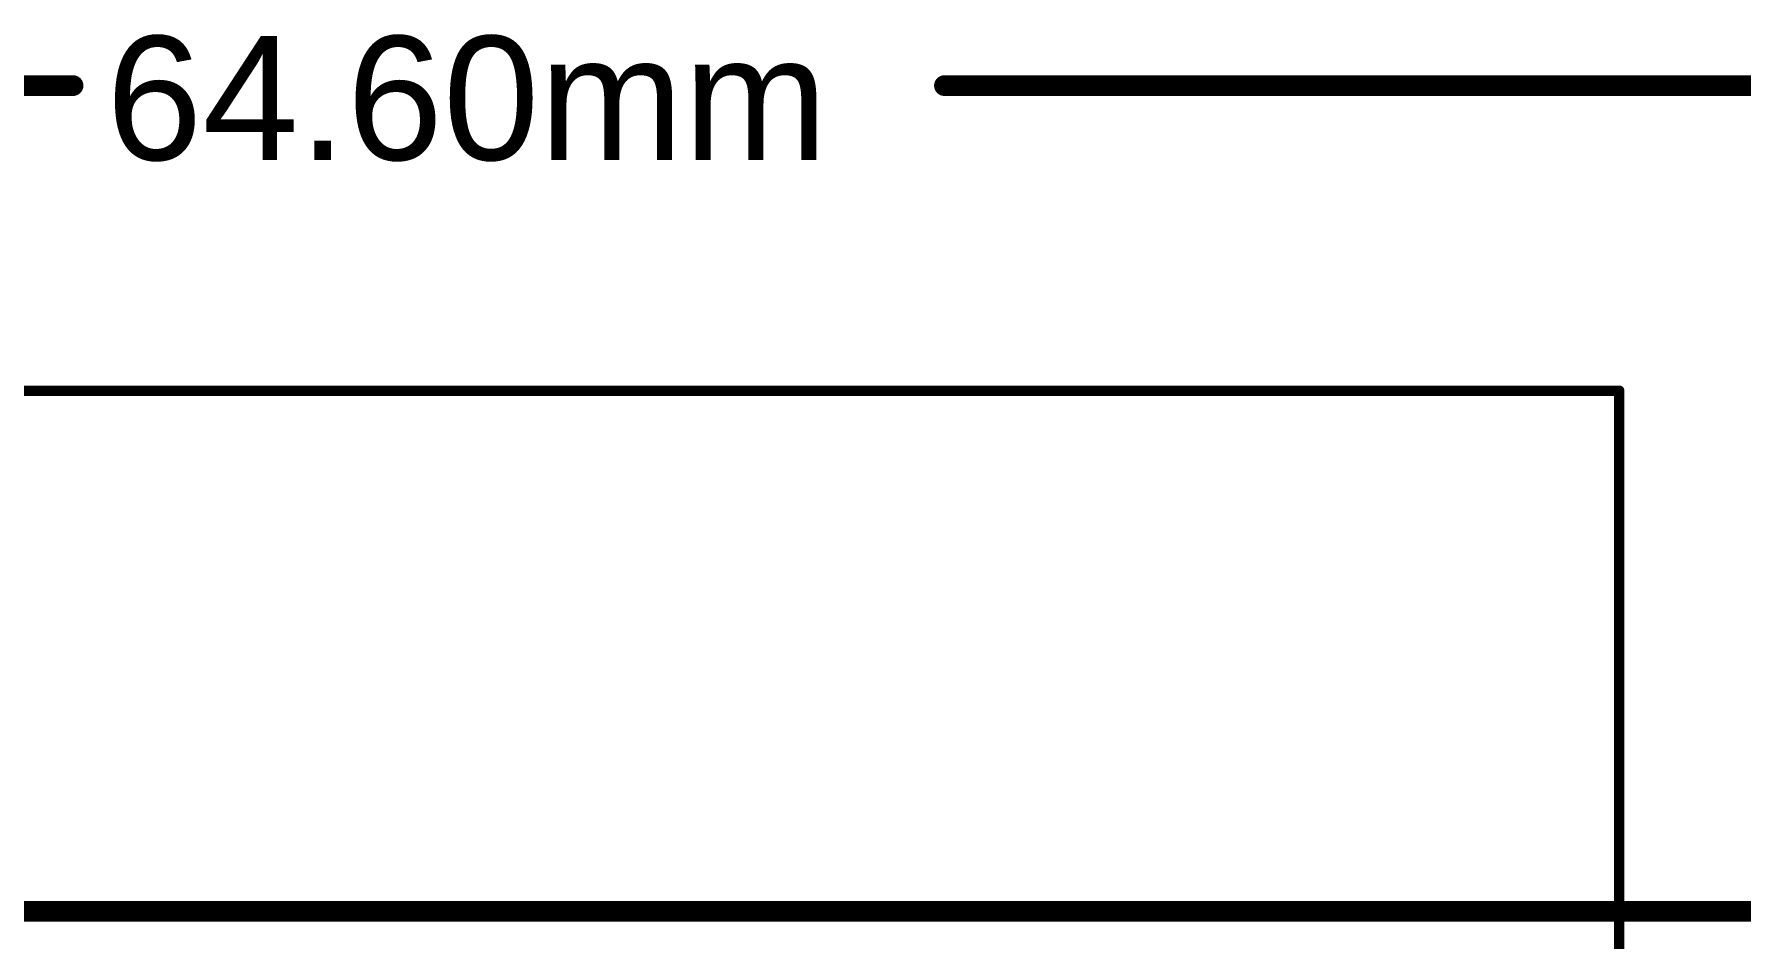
# Model space of a CAD drawing. Header units: inches. Extents: x 0 to 35.2, y -0.7 to 15.9.
# Drawn here: x 1.026 to 1.852, y 3.274 to 3.712 of the extents above; entities that cross this region are included whole.
import ezdxf

# ---------------------------------------------------------------- set-up
doc = ezdxf.new("R2010")
doc.units = ezdxf.units.IN
doc.header["$MEASUREMENT"] = 0
for name, color, linetype in [('Dimensions', 6, 'Continuous'), ('Mechanical 6', 56, 'Continuous'), ('Top Overlay', 2, 'Continuous')]:
    doc.layers.add(name, color=color, linetype=linetype)
doc.styles.add('Arial', font='', dxfattribs={"height": 0.2})
doc.styles.get('Arial').set_extended_font_data('Arial')

# ---------------------------------------------------------------- blocks, each defined once
blk = doc.blocks.new('691322110007_116')
at = {"layer": 'Top Overlay', "const_width": 0.005}
for points in [[(-0.51378, 0.05118), (-0.51378, -0.3189)], [(0.51378, -0.3189), (-0.51378, -0.3189)]]:
    blk.add_lwpolyline(points, dxfattribs=at)
at = {"layer": 'Top Overlay', "const_width": 0.0025}
blk.add_lwpolyline([(-0.51503, -0.3189, 1), (-0.51253, -0.3189, 1)], format="xyb", close=True, dxfattribs=at)
blk.add_lwpolyline([(-0.51503, -0.3189, 1), (-0.51253, -0.3189, 1)], format="xyb", close=True, dxfattribs=at)

msp = doc.modelspace()

# ---------------------------------------------------------------- linework, layer by layer
at = {"layer": 'Dimensions', "const_width": 0.01}
for points in [[(0, 3.687), (1.04472, 3.687)], [(1.46659, 3.687), (2.54331, 3.687)]]:
    msp.add_lwpolyline(points, dxfattribs=at)
at = {"layer": 'Dimensions', "const_width": 0.005}
for points in [[(1.04222, 3.687, 1), (1.04722, 3.687, 1)], [(1.46409, 3.687, 1), (1.46909, 3.687, 1)]]:
    msp.add_lwpolyline(points, format="xyb", close=True, dxfattribs=at)
at = {"layer": 'Mechanical 6', "const_width": 0.01}
msp.add_lwpolyline([(0, 3.2874), (2.54331, 3.2874)], dxfattribs=at)

# ---------------------------------------------------------------- block references
at = {"rotation": 180}
msp.add_blockref('691322110007_116', (1.27953, 3.22047), dxfattribs=at)

# ---------------------------------------------------------------- texts
at = {"layer": 'Dimensions', "style": 'Arial'}
msp.add_text('64.60mm', height=0.06, dxfattribs=at).set_placement((1.06072, 3.65101))

doc.saveas('drawing.dxf')
